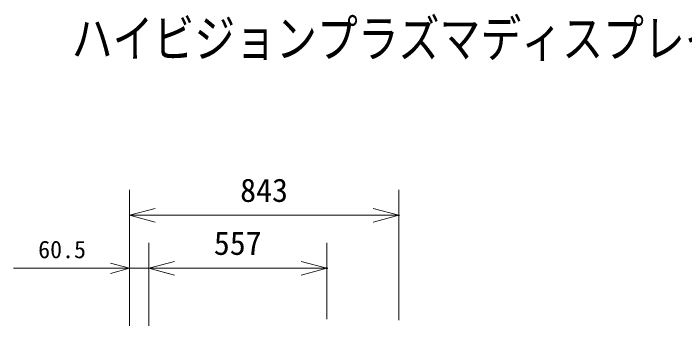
# Model space of a CAD drawing. Units: millimetres, scale not verified. Extents: x -63 to 62, y -57 to 57.
# Drawn here: x -40.1 to 12.5, y 31.5 to 56.8 of the extents above; entities that cross this region are included whole.
import ezdxf
from ezdxf.enums import TextEntityAlignment as Align

# ---------------------------------------------------------------- set-up
doc = ezdxf.new("R2010")
doc.units = ezdxf.units.MM
doc.header["$LTSCALE"] = 0.125
doc.header["$PDMODE"] = 32
doc.header["$PDSIZE"] = 0.0625
doc.layers.add('0-0_0', color=7, linetype='Continuous', lineweight=9)
doc.layers.add('0-6_SUNPO', color=3, linetype='Continuous', lineweight=18)
doc.layers.add('0-2_MOJI1', color=7, linetype='Continuous')
doc.layers.add('0-4_DEFPOINTS', color=7, linetype='Continuous')
doc.styles.add('ＭＳ ゴシック', font='')
doc.styles.get('ＭＳ ゴシック').set_extended_font_data('MS Gothic')

# ---------------------------------------------------------------- blocks, each defined once
blk = doc.blocks.new('_OPEN30')
at = {"layer": '0-0_0'}
blk.add_line((0, 0), (-1, 0), dxfattribs=at)
blk.add_lwpolyline([(-1, 0.26795), (0, 0), (-1, -0.26795)], dxfattribs=at)
blk = doc.blocks.new('D8')
at = {"layer": '0-4_DEFPOINTS'}
for p in [(-17.1271, 34.0784), (-31.0521, 28.0784), (-17.1271, 28.0784)]:
    blk.add_point(p, dxfattribs=at)
at = {"layer": '0-6_SUNPO', "color": 7, "lineweight": 9}
for p, q in [((-31.0521, 30.0784), (-31.0521, 36.0784)), ((-17.1271, 30.0784), (-17.1271, 36.0784)), ((-29.0521, 34.0784), (-19.1271, 34.0784))]:
    blk.add_line(p, q, dxfattribs=at)
at = {"layer": '0-6_SUNPO', "xscale": 2, "yscale": 2, "rotation": 180}
blk.add_blockref('_OPEN30', (-31.0521, 34.0784), dxfattribs=at)
at = {"layer": '0-6_SUNPO', "xscale": 2, "yscale": 2}
blk.add_blockref('_OPEN30', (-17.1271, 34.0784), dxfattribs=at)
at = {"layer": '0-6_SUNPO', "color": 7, "style": 'ＭＳ ゴシック'}
blk.add_text('557', height=1.833, dxfattribs=at).set_placement((-25.9646, 34.5784), align=Align.BOTTOM_LEFT)
blk = doc.blocks.new('D7')
at = {"layer": '0-4_DEFPOINTS'}
for p in [(-11.4934, 38.2275), (-32.5646, 28.0177), (-11.4934, 28.0177)]:
    blk.add_point(p, dxfattribs=at)
at = {"layer": '0-6_SUNPO', "color": 7, "lineweight": 9}
for p, q in [((-32.5646, 30.0177), (-32.5646, 40.2275)), ((-11.4934, 30.0177), (-11.4934, 40.2275)), ((-30.5646, 38.2275), (-13.4934, 38.2275))]:
    blk.add_line(p, q, dxfattribs=at)
at = {"layer": '0-6_SUNPO', "xscale": 2, "yscale": 2, "rotation": 180}
blk.add_blockref('_OPEN30', (-32.5646, 38.2275), dxfattribs=at)
at = {"layer": '0-6_SUNPO', "xscale": 2, "yscale": 2}
blk.add_blockref('_OPEN30', (-11.4934, 38.2275), dxfattribs=at)
at = {"layer": '0-6_SUNPO', "color": 7, "style": 'ＭＳ ゴシック'}
blk.add_text('843', height=1.833, dxfattribs=at).set_placement((-23.904, 38.7275), align=Align.BOTTOM_LEFT)

msp = doc.modelspace()

# ---------------------------------------------------------------- linework, layer by layer
at = {"layer": '0-6_SUNPO'}
for p, q in [((-30.9816, 32.3292), (-30.9816, 38.3292)), ((-29.4691, 32.3292), (-29.4691, 38.3292)), ((-32.4816, 36.8292), (-40.0762, 36.8292)), ((-29.4691, 36.8292), (-30.9816, 36.8292)), ((-27.9691, 36.8292), (-26.4691, 36.8292))]:
    msp.add_line(p, q, dxfattribs=at)

# ---------------------------------------------------------------- block references
for name in ['D7', 'D8']:
    msp.add_blockref(name, (1.5829, 2.7508), dxfattribs=at)
at = {"layer": '0-6_SUNPO', "xscale": -1.5, "yscale": 1.5, "rotation": 180}
msp.add_blockref('_OPEN30', (-30.9816, 36.8292), dxfattribs=at)
at = {"layer": '0-6_SUNPO', "xscale": -1.5, "yscale": 1.5}
msp.add_blockref('_OPEN30', (-29.4691, 36.8292), dxfattribs=at)

# ---------------------------------------------------------------- texts
at = {"layer": '0-2_MOJI1', "style": 'ＭＳ ゴシック', "width": 0.8}
msp.add_text('ハイビジョンプラズマディスプレイ壁掛け金具付（縦型）', height=2.933, dxfattribs=at).set_placement((-35.5144, 52.4983), align=Align.BOTTOM_LEFT)
at = {"layer": '0-6_SUNPO', "color": 7, "style": 'ＭＳ ゴシック'}
msp.add_text('60.5', height=1.375, dxfattribs=at).set_placement((-38.1387, 37.2042), align=Align.BOTTOM_LEFT)

doc.saveas('drawing.dxf')
